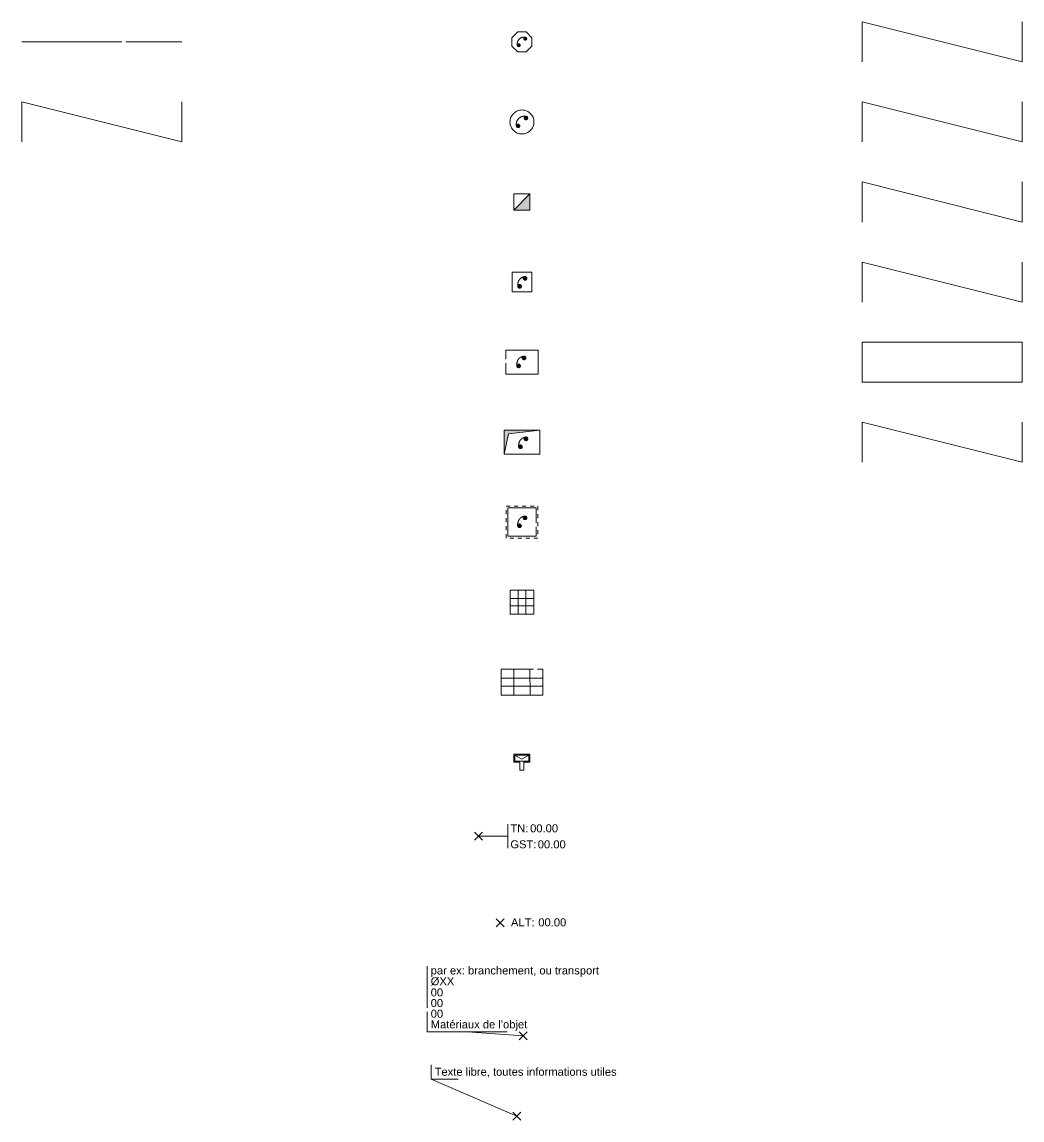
# Model space of a CAD drawing. Header units: metres. Extents: x 3068 to 3311, y 1718 to 1911.
# Drawn here: x 3193.55 to 3218.55, y 1822.62 to 1850.06 of the extents above; entities that cross this region are included whole.
import ezdxf
from ezdxf.enums import TextEntityAlignment as Align

# ---------------------------------------------------------------- set-up
doc = ezdxf.new("R2010")
doc.units = ezdxf.units.M
doc.header["$PDMODE"] = 3
doc.header["$PDSIZE"] = 0.1
for name, pattern in [('IL_0621', [2.5, 2.5, 0]), ('Socle_Continu', [2.5, 2.5, 0]), ('Socle_Discontinu', [0.075, 0.05, -0.025])]:
    doc.linetypes.add(name, pattern=pattern)
for name, color, linetype, lineweight in [('TELEC_SCI', 3, 'Socle_Continu', 13), ('TELEC_SCS', 3, 'Socle_Continu', 13), ('TELEC_SCT', 3, 'Socle_Continu', 13)]:
    doc.layers.add(name, color=color, linetype=linetype, lineweight=lineweight)
doc.styles.add('Reseaux', font='arial.ttf')
doc.styles.get("Standard").update_dxf_attribs({"font": 'arial.ttf'})
doc.linetypes.add('IL_0622', pattern='A,3.5,-0.254,["@",Standard,S=0.254,R=0,X=-0.15,Y=-0.127],-0.254', length=4.008)
doc.linetypes.add('IL_0661', pattern='A,3,-0.1,0.1,-0.1,0.1,-0.381,["|@|",Standard,S=0.254,R=0,X=-0.254,Y=-0.127],-0.381,0.1,-0.1,0.1,-0.1', length=4.562)
doc.linetypes.add('IL_0662', pattern='A,0.5,-0.25,0.5,-0.25,0.5,-0.25,["@",Standard,S=0.254,R=0,X=-0.2,Y=-0.127],-0.25,0.5,-0.25,0.5,-0.25,0.5', length=4.5)
doc.linetypes.add('IL_0663', pattern='A,3,-0.2,0.2,-0.381,["atr",Standard,S=0.254,R=0,X=-0.2,Y=-0.1],-0.381,0.2,-0.2', length=4.562)
doc.linetypes.add('IL_0664', pattern='A,3,-0.2,0.2,-0.508,["|atr|",Standard,S=0.254,R=0,X=-0.35,Y=-0.1],-0.508,0.2,-0.2', length=4.816)
doc.linetypes.add('IL_0665', pattern='A,0.2,0,["/",Standard,S=0.254,R=0,X=0,Y=0]', length=0.2)
doc.linetypes.add('IL_0666', pattern='A,4,-0.254,["| |",Standard,S=0.254,R=0,X=-0.127,Y=-0.1],-0.254', length=4.508)

# ---------------------------------------------------------------- blocks, each defined once
blk = doc.blocks.new('IP_0644')
at = {"layer": 'TELEC_SCS', "linetype": 'Socle_Continu'}
h = blk.add_hatch(color=256, dxfattribs=at)
edge = h.paths.add_edge_path()
edge.add_ellipse((0.321, 0.337), major_axis=(-0.0325, 0.0325), ratio=1, start_angle=-134.959, end_angle=45.041, ccw=False)
edge.add_ellipse((0.321, 0.337), major_axis=(0.0325, 0.0325), ratio=1, start_angle=135.041, end_angle=315.041, ccw=False)
h = blk.add_hatch(color=256, dxfattribs=at)
edge = h.paths.add_edge_path()
edge.add_ellipse((0.183, 0.138), major_axis=(0.0324, 0.0324), ratio=1, start_angle=-44.959, end_angle=135.041, ccw=False)
edge.add_ellipse((0.183, 0.138), major_axis=(0.0324, 0.0324), ratio=1, start_angle=135.041, end_angle=315.041, ccw=False)
at = {"layer": 'TELEC_SCS', "linetype": 'Socle_Continu', "flags": 128}
blk.add_lwpolyline([(0, 0.49), (0.489, 0.49), (0.49, 0), (0, 0)], close=True, dxfattribs=at)
at = {"layer": 'TELEC_SCS', "linetype": 'Socle_Continu'}
for points in [[(0.182, 0.306, 0.059478), (0.157, 0.262, 0.035459), (0.147, 0.233, 0.098491)], [(0.239, 0.356, 0.070816), (0.198, 0.325, 0.035655), (0.182, 0.306, 0.098491)], [(0.319, 0.383, 0.060394), (0.262, 0.367, 0.025244), (0.239, 0.356, 0.098491)], [(0.367, 0.337, 0.098311), (0.363, 0.354, 0.098491), (0.354, 0.369, 0.098491), (0.339, 0.379, 0.098491), (0.321, 0.383, 0.098491), (0.303, 0.379, 0.098491), (0.289, 0.369, 0.098491), (0.279, 0.354, 0.098491), (0.275, 0.337, 0.000179), (0.275, 0.337, 0.098491)], [(0.275, 0.337, 0.098311), (0.279, 0.319, 0.098491), (0.289, 0.304, 0.098491), (0.303, 0.294, 0.098491), (0.321, 0.291, 0.098491), (0.339, 0.294, 0.098491), (0.354, 0.304, 0.098491), (0.363, 0.319, 0.098491), (0.367, 0.337, 0.000179), (0.367, 0.337, 0.098491)], [(0.147, 0.233, 0.062521), (0.136, 0.143, 0.003745), (0.136, 0.138, 0.098491)], [(0.229, 0.138, 0.098311), (0.226, 0.155, 0.098491), (0.216, 0.17, 0.098491), (0.201, 0.18, 0.098491), (0.183, 0.184, 0.098491), (0.166, 0.18, 0.098491), (0.151, 0.17, 0.098491), (0.141, 0.155, 0.098491), (0.138, 0.138, 0.000179), (0.138, 0.138, 0.098491)], [(0.138, 0.138, 0.098311), (0.141, 0.12, 0.098491), (0.151, 0.105, 0.098491), (0.166, 0.095, 0.098491), (0.183, 0.092, 0.098491), (0.201, 0.095, 0.098491), (0.216, 0.105, 0.098491), (0.226, 0.12, 0.098491), (0.229, 0.138, 0.000179), (0.229, 0.138, 0.098491)]]:
    blk.add_lwpolyline(points, format="xyb", dxfattribs=at)
at = {"layer": 'TELEC_SCS', "linetype": 'Socle_Continu', "flags": 9}
for tag, p in [('ID', (0.969, 0.878)), ('NATURE', (0.969, 0.557)), ('FAMILLE', (0.969, 0.236)), ('CALQUE', (0.969, -0.086)), ('PCRS', (0.969, -0.407))]:
    blk.add_attdef(tag, p, '', height=0.2, dxfattribs=at)
blk = doc.blocks.new('IP_0643')
at = {"layer": 'TELEC_SCS', "linetype": 'Socle_Continu'}
blk.add_hatch(color=256, dxfattribs=at).paths.add_polyline_path([(0.2, 0.2), (0.2, -0.2), (-0.2, -0.2)])
at = {"layer": 'TELEC_SCS', "linetype": 'Socle_Continu', "flags": 128}
blk.add_lwpolyline([(0.2, 0.2), (0.2, -0.2), (-0.2, -0.2)], dxfattribs=at)
blk.add_lwpolyline([(0.2, 0.2), (-0.2, 0.2), (-0.2, -0.2)], close=True, dxfattribs=at)
at = {"layer": 'TELEC_SCS', "linetype": 'Socle_Continu', "flags": 9}
for tag, p in [('ID', (0.795, 0.585)), ('NATURE', (0.795, 0.264)), ('FAMILLE', (0.795, -0.058)), ('CALQUE', (0.795, -0.379)), ('PCRS', (0.795, -0.7))]:
    blk.add_attdef(tag, p, '', height=0.2, dxfattribs=at)
blk = doc.blocks.new('IP_0641')
at = {"layer": 'TELEC_SCS', "linetype": 'Socle_Continu'}
h = blk.add_hatch(color=256, dxfattribs=at)
edge = h.paths.add_edge_path()
edge.add_ellipse((0.09, 0.082), major_axis=(0.0254, 0.0254), ratio=1, start_angle=269.1533, end_angle=449.1533, ccw=False)
edge.add_ellipse((0.09, 0.082), major_axis=(0.0254, 0.0254), ratio=1, start_angle=89.1533, end_angle=269.1533, ccw=False)
h = blk.add_hatch(color=256, dxfattribs=at)
edge = h.paths.add_edge_path()
edge.add_ellipse((-0.074, -0.082), major_axis=(0.0254, 0.0254), ratio=1, start_angle=269.0978, end_angle=449.0978, ccw=False)
edge.add_ellipse((-0.074, -0.082), major_axis=(0.0254, 0.0254), ratio=1, start_angle=89.0978, end_angle=269.0978, ccw=False)
at = {"layer": 'TELEC_SCS', "linetype": 'Socle_Continu', "flags": 128}
blk.add_lwpolyline([(0.109, -0.25), (0.257, -0.102), (0.257, 0.102), (0.109, 0.25), (-0.094, 0.25), (-0.243, 0.102), (-0.243, -0.102), (-0.094, -0.25)], close=True, dxfattribs=at)
at = {"layer": 'TELEC_SCS', "linetype": 'Socle_Continu'}
for points in [[(0.09, 0.118, 0.04668), (0.058, 0.121, 0.098491), (-0.007, 0.108, 0.098491), (-0.063, 0.071, 0.098491), (-0.1, 0.015, 0.098491), (-0.113, -0.05, 0.04668), (-0.11, -0.082, 0.098491)], [(0.065, 0.108, 0.003694), (0.065, 0.107, 0.098491), (0.057, 0.096, 0.098491), (0.054, 0.082, 0.098491), (0.057, 0.068, 0.098491), (0.065, 0.057, 0.098491), (0.076, 0.049, 0.098491), (0.09, 0.046, 0.098491), (0.104, 0.049, 0.094763), (0.115, 0.056, 0.098491)], [(0.115, 0.056, 0.003694), (0.115, 0.057, 0.098491), (0.123, 0.068, 0.098491), (0.126, 0.082, 0.098491), (0.123, 0.096, 0.098491), (0.115, 0.107, 0.098491), (0.104, 0.115, 0.098491), (0.09, 0.118, 0.098491), (0.076, 0.115, 0.094763), (0.065, 0.108, 0.098491)], [(-0.099, -0.056, 0.003937), (-0.1, -0.057, 0.098491), (-0.107, -0.068, 0.098491), (-0.11, -0.082, 0.098491), (-0.107, -0.096, 0.098491), (-0.1, -0.107, 0.098491), (-0.088, -0.115, 0.098491), (-0.074, -0.118, 0.098491), (-0.06, -0.115, 0.094518), (-0.049, -0.108, 0.098491)], [(-0.049, -0.108, 0.003937), (-0.049, -0.107, 0.098491), (-0.041, -0.096, 0.098491), (-0.038, -0.082, 0.098491), (-0.041, -0.068, 0.098491), (-0.049, -0.057, 0.098491), (-0.06, -0.049, 0.098491), (-0.074, -0.046, 0.098491), (-0.088, -0.049, 0.094518), (-0.099, -0.056, 0.098491)]]:
    blk.add_lwpolyline(points, format="xyb", dxfattribs=at)
at = {"layer": 'TELEC_SCS', "linetype": 'Socle_Continu', "flags": 9}
for tag, p in [('ID', (0.795, 0.57)), ('NATURE', (0.795, 0.248)), ('FAMILLE', (0.795, -0.073)), ('CALQUE', (0.795, -0.394)), ('PCRS', (0.795, -0.715))]:
    blk.add_attdef(tag, p, '', height=0.2, dxfattribs=at)
blk = doc.blocks.new('IP_0642')
at = {"layer": 'TELEC_SCS', "linetype": 'Socle_Continu'}
h = blk.add_hatch(color=256, dxfattribs=at)
edge = h.paths.add_edge_path()
edge.add_ellipse((0.099, 0.098), major_axis=(-0.0305, 0.0305), ratio=1, start_angle=179.1533, end_angle=359.1533, ccw=False)
edge.add_ellipse((0.099, 0.098), major_axis=(-0.0305, 0.0305), ratio=1, start_angle=-0.8467, end_angle=179.1533, ccw=False)
h = blk.add_hatch(color=256, dxfattribs=at)
edge = h.paths.add_edge_path()
edge.add_ellipse((-0.097, -0.098), major_axis=(-0.0305, 0.0305), ratio=1, start_angle=179.0978, end_angle=359.0978, ccw=False)
edge.add_ellipse((-0.097, -0.098), major_axis=(0.0305, 0.0305), ratio=1, start_angle=89.0978, end_angle=269.0978, ccw=False)
for points in [[(0.099, 0.142, 0.04668), (0.061, 0.145, 0.098491), (-0.017, 0.129, 0.098491), (-0.084, 0.085, 0.098491), (-0.129, 0.018, 0.098491), (-0.144, -0.06, 0.04668), (-0.141, -0.098, 0.098491)], [(0.069, 0.129, 0.003694), (0.069, 0.129, 0.098491), (0.06, 0.115, 0.098491), (0.056, 0.098, 0.098491), (0.06, 0.082, 0.098491), (0.069, 0.068, 0.098491), (0.083, 0.059, 0.098491), (0.099, 0.055, 0.098491), (0.116, 0.059, 0.094763), (0.129, 0.068, 0.098491)], [(0.129, 0.068, 0.003694), (0.13, 0.068, 0.098491), (0.139, 0.082, 0.098491), (0.142, 0.098, 0.098491), (0.139, 0.115, 0.098491), (0.13, 0.129, 0.098491), (0.116, 0.138, 0.098491), (0.099, 0.142, 0.098491), (0.083, 0.138, 0.094763), (0.069, 0.129, 0.098491)], [(-0.127, -0.068, 0.003937), (-0.128, -0.068, 0.098491), (-0.137, -0.082, 0.098491), (-0.141, -0.098, 0.098491), (-0.137, -0.115, 0.098491), (-0.128, -0.129, 0.098491), (-0.114, -0.138, 0.098491), (-0.097, -0.142, 0.098491), (-0.081, -0.138, 0.094518), (-0.068, -0.129, 0.098491)]]:
    blk.add_lwpolyline(points, format="xyb", dxfattribs=at)
blk.add_lwpolyline([(-0.128, -0.068, 0.098491), (-0.137, -0.082, 0.098491), (-0.141, -0.098, 0.098491), (-0.137, -0.115, 0.098491), (-0.128, -0.129, 0.098491), (-0.114, -0.138, 0.098491), (-0.097, -0.142, 0.098491), (-0.081, -0.138, 0.098491), (-0.067, -0.129, 0.098491), (-0.058, -0.115, 0.098491), (-0.054, -0.098, 0.098491), (-0.058, -0.082, 0.098491), (-0.067, -0.068, 0.098491), (-0.081, -0.059, 0.098491), (-0.097, -0.055, 0.098491), (-0.114, -0.059, 0.098491)], format="xyb", close=True, dxfattribs=at)
blk.add_circle((0, 0), 0.3, dxfattribs=at)
at = {"layer": 'TELEC_SCS', "linetype": 'Socle_Continu', "flags": 9}
for tag, p in [('ID', (0.745, 0.611)), ('NATURE', (0.745, 0.29)), ('FAMILLE', (0.745, -0.031)), ('CALQUE', (0.745, -0.352)), ('PCRS', (0.745, -0.674))]:
    blk.add_attdef(tag, p, '', height=0.2, dxfattribs=at)
blk = doc.blocks.new('IP_0645')
at = {"layer": 'TELEC_SCS', "linetype": 'Socle_Continu'}
h = blk.add_hatch(color=256, dxfattribs=at)
edge = h.paths.add_edge_path()
edge.add_ellipse((0.458, 0.403), major_axis=(-0.0325, 0.0325), ratio=1, start_angle=-134.959, end_angle=45.041, ccw=False)
edge.add_ellipse((0.458, 0.403), major_axis=(0.0325, 0.0325), ratio=1, start_angle=135.041, end_angle=315.041, ccw=False)
h = blk.add_hatch(color=256, dxfattribs=at)
edge = h.paths.add_edge_path()
edge.add_ellipse((0.32, 0.204), major_axis=(0.0324, 0.0324), ratio=1, start_angle=-44.959, end_angle=135.041, ccw=False)
edge.add_ellipse((0.32, 0.204), major_axis=(0.0324, 0.0324), ratio=1, start_angle=135.041, end_angle=315.041, ccw=False)
at = {"layer": 'TELEC_SCS', "linetype": 'Socle_Continu', "flags": 128}
blk.add_lwpolyline([(0, 0.6), (0.812, 0.6), (0.812, 0), (0, 0)], close=True, dxfattribs=at)
at = {"layer": 'TELEC_SCS', "linetype": 'Socle_Continu'}
for points in [[(0.284, 0.3, 0.062521), (0.273, 0.21, 0.003745), (0.273, 0.204, 0.098491)], [(0.318, 0.373, 0.059478), (0.294, 0.329, 0.035459), (0.284, 0.3, 0.098491)], [(0.376, 0.422, 0.070816), (0.335, 0.392, 0.035655), (0.318, 0.373, 0.098491)], [(0.456, 0.449, 0.060394), (0.398, 0.433, 0.025244), (0.376, 0.422, 0.098491)], [(0.504, 0.403, 0.098311), (0.5, 0.421, 0.098491), (0.49, 0.436, 0.098491), (0.475, 0.446, 0.098491), (0.458, 0.449, 0.098491), (0.44, 0.446, 0.098491), (0.425, 0.436, 0.098491), (0.415, 0.421, 0.098491), (0.412, 0.403, 0.000179), (0.412, 0.403, 0.098491)], [(0.412, 0.403, 0.098311), (0.415, 0.386, 0.098491), (0.425, 0.371, 0.098491), (0.44, 0.361, 0.098491), (0.458, 0.357, 0.098491), (0.475, 0.361, 0.098491), (0.49, 0.371, 0.098491), (0.5, 0.386, 0.098491), (0.504, 0.403, 0.000179), (0.504, 0.403, 0.098491)], [(0.366, 0.204, 0.098311), (0.363, 0.222, 0.098491), (0.353, 0.237, 0.098491), (0.338, 0.247, 0.098491), (0.32, 0.25, 0.098491), (0.303, 0.247, 0.098491), (0.288, 0.237, 0.098491), (0.278, 0.222, 0.098491), (0.274, 0.204, 0.000179), (0.274, 0.204, 0.098491)], [(0.274, 0.204, 0.098311), (0.278, 0.187, 0.098491), (0.288, 0.172, 0.098491), (0.303, 0.162, 0.098491), (0.32, 0.159, 0.098491), (0.338, 0.162, 0.098491), (0.353, 0.172, 0.098491), (0.363, 0.187, 0.098491), (0.366, 0.204, 0.000179), (0.366, 0.204, 0.098491)]]:
    blk.add_lwpolyline(points, format="xyb", dxfattribs=at)
at = {"layer": 'TELEC_SCS', "linetype": 'Socle_Continu', "flags": 9}
for tag, p in [('ID', (1.139, 0.951)), ('NATURE', (1.139, 0.63)), ('FAMILLE', (1.139, 0.309)), ('CALQUE', (1.139, -0.012)), ('PCRS', (1.139, -0.334))]:
    blk.add_attdef(tag, p, '', height=0.2, dxfattribs=at)
blk = doc.blocks.new('IP_0646')
at = {"layer": 'TELEC_SCS', "linetype": 'Socle_Continu'}
blk.add_hatch(color=256, dxfattribs=at).paths.add_polyline_path([(0, 0), (0, 0.6), (0.895, 0.6), (0.112, 0.505)])
h = blk.add_hatch(color=256, dxfattribs=at)
edge = h.paths.add_edge_path()
edge.add_ellipse((0.546, 0.381), major_axis=(-0.0325, 0.0325), ratio=1, start_angle=-134.959, end_angle=45.041, ccw=False)
edge.add_ellipse((0.546, 0.381), major_axis=(0.0325, 0.0325), ratio=1, start_angle=135.041, end_angle=315.041, ccw=False)
h = blk.add_hatch(color=256, dxfattribs=at)
edge = h.paths.add_edge_path()
edge.add_ellipse((0.409, 0.182), major_axis=(0.0324, 0.0324), ratio=1, start_angle=-44.959, end_angle=135.041, ccw=False)
edge.add_ellipse((0.409, 0.182), major_axis=(0.0324, 0.0324), ratio=1, start_angle=135.041, end_angle=315.041, ccw=False)
at = {"layer": 'TELEC_SCS', "linetype": 'Socle_Continu', "flags": 128}
blk.add_lwpolyline([(0, 0.6), (0.895, 0.6), (0.895, 0), (0, 0)], close=True, dxfattribs=at)
at = {"layer": 'TELEC_SCS', "linetype": 'Socle_Continu'}
blk.add_lwpolyline([(0, 0), (0, 0.6), (0.895, 0.6), (0.112, 0.505)], close=True, dxfattribs=at)
for points in [[(0.373, 0.277, 0.062521), (0.361, 0.187, 0.003745), (0.361, 0.182, 0.098491)], [(0.407, 0.35, 0.059478), (0.382, 0.306, 0.035459), (0.373, 0.277, 0.098491)], [(0.464, 0.4, 0.070816), (0.424, 0.37, 0.035655), (0.407, 0.35, 0.098491)], [(0.545, 0.427, 0.060394), (0.487, 0.411, 0.025244), (0.464, 0.4, 0.098491)], [(0.592, 0.381, 0.098311), (0.589, 0.398, 0.098491), (0.579, 0.413, 0.098491), (0.564, 0.423, 0.098491), (0.546, 0.427, 0.098491), (0.529, 0.423, 0.098491), (0.514, 0.413, 0.098491), (0.504, 0.398, 0.098491), (0.501, 0.381, 0.000179), (0.501, 0.381, 0.098491)], [(0.501, 0.381, 0.098311), (0.504, 0.363, 0.098491), (0.514, 0.348, 0.098491), (0.529, 0.338, 0.098491), (0.546, 0.335, 0.098491), (0.564, 0.338, 0.098491), (0.579, 0.348, 0.098491), (0.589, 0.363, 0.098491), (0.592, 0.381, 0.000179), (0.592, 0.381, 0.098491)], [(0.455, 0.182, 0.098311), (0.451, 0.199, 0.098491), (0.441, 0.214, 0.098491), (0.426, 0.224, 0.098491), (0.409, 0.228, 0.098491), (0.391, 0.224, 0.098491), (0.376, 0.214, 0.098491), (0.366, 0.199, 0.098491), (0.363, 0.182, 0.000179), (0.363, 0.182, 0.098491)], [(0.363, 0.182, 0.098311), (0.366, 0.164, 0.098491), (0.376, 0.149, 0.098491), (0.391, 0.14, 0.098491), (0.409, 0.136, 0.098491), (0.426, 0.14, 0.098491), (0.441, 0.149, 0.098491), (0.451, 0.164, 0.098491), (0.455, 0.182, 0.000179), (0.455, 0.182, 0.098491)]]:
    blk.add_lwpolyline(points, format="xyb", dxfattribs=at)
at = {"layer": 'TELEC_SCS', "linetype": 'Socle_Continu', "flags": 9}
for tag, p in [('ID', (1.216, 0.933)), ('NATURE', (1.216, 0.612)), ('FAMILLE', (1.216, 0.291)), ('CALQUE', (1.216, -0.031)), ('PCRS', (1.216, -0.352))]:
    blk.add_attdef(tag, p, '', height=0.2, dxfattribs=at)
blk = doc.blocks.new('*U318')
at = {"layer": 'TELEC_SCI', "linetype": 'Socle_Continu'}
blk.add_line((0.733, 0), (0, 0), dxfattribs=at)
at = {"layer": 'TELEC_SCI', "linetype": 'Socle_Continu', "flags": 128}
blk.add_lwpolyline([(0.733, -0.3), (0.733, 0.3)], dxfattribs=at)
at = {"layer": 'TELEC_SCI', "linetype": 'Socle_Continu'}
blk.add_point((0, 0), dxfattribs=at)
at = {"layer": 'TELEC_SCI', "linetype": 'Socle_Continu', "char_height": 0.2, "attachment_point": 4}
for s, insert in [('TN:', (0.793, 0.2)), ('GST:', (0.793, -0.201))]:
    blk.add_mtext_dynamic_manual_height_columns(s, width=0.46273, gutter_width=1, heights=[0], dxfattribs=dict(at, insert=insert))
at = {"layer": 'TELEC_SCI', "linetype": 'Socle_Continu'}
for tag, p in [('TN', (1.286, 0.2)), ('GST', (1.477, -0.201))]:
    blk.add_attdef(tag, text='', height=0.2, dxfattribs=at).set_placement(p, align=Align.MIDDLE_LEFT)
at = {"layer": 'TELEC_SCI', "linetype": 'Socle_Continu', "style": 'Reseaux', "flags": 9}
for tag, p in [('ID', (2.428, 0.07)), ('NATURE', (2.428, -0.251))]:
    blk.add_attdef(tag, p, '', height=0.2, dxfattribs=at)
at = {"layer": 'TELEC_SCI', "linetype": 'Socle_Continu', "flags": 9}
for tag, p in [('FAMILLE', (2.428, -0.573)), ('CALQUE', (2.428, -0.894))]:
    blk.add_attdef(tag, p, '', height=0.2, dxfattribs=at)
blk = doc.blocks.new('*U264')
at = {"layer": 'TELEC_SCI', "linetype": 'Socle_Continu'}
blk.add_line((-1.398, 0.101), (0, 0), dxfattribs=at)
at = {"layer": 'TELEC_SCI', "linetype": 'Socle_Continu', "flags": 128}
blk.add_lwpolyline([(-0.398, 0.101), (-2.398, 0.101), (-2.398, 1.74)], dxfattribs=at)
at = {"layer": 'TELEC_SCI', "linetype": 'Socle_Continu'}
blk.add_point((0, 0), dxfattribs=at)
for tag, p in [('TYPE', (-2.31, 1.535)), ('DIAM', (-2.31, 1.264)), ('NBR', (-2.31, 0.986)), ('LARG', (-2.31, 0.72)), ('HAUT', (-2.31, 0.454)), ('MATER', (-2.31, 0.188))]:
    blk.add_attdef(tag, p, '', height=0.2, dxfattribs=at)
at = {"layer": 'TELEC_SCI', "linetype": 'Socle_Continu', "flags": 9}
for tag, p in [('ID', (2.47, 1.418)), ('NATURE', (2.47, 1.097)), ('FAMILLE', (2.47, 0.776)), ('CALQUE', (2.47, 0.454))]:
    blk.add_attdef(tag, p, '', height=0.2, dxfattribs=at)
blk = doc.blocks.new('*U266')
at = {"layer": 'TELEC_SCI', "linetype": 'Socle_Continu'}
blk.add_line((-2.143, 0.919), (0, 0), dxfattribs=at)
at = {"layer": 'TELEC_SCI', "linetype": 'Socle_Continu', "flags": 128}
blk.add_lwpolyline([(-1.47, 0.919), (-2.143, 0.919), (-2.143, 1.276)], dxfattribs=at)
at = {"layer": 'TELEC_SCI', "linetype": 'Socle_Continu'}
blk.add_point((0, 0), dxfattribs=at)
blk.add_attdef('TXT', (-2.055, 1.007), '', height=0.2, dxfattribs=at)
at = {"layer": 'TELEC_SCI', "linetype": 'Socle_Continu', "flags": 9}
for tag, p in [('ID', (1.967, 0.144)), ('NATURE', (1.967, -0.177)), ('FAMILLE', (1.967, -0.499)), ('CALQUE', (1.967, -0.82)), ('PCRS', (1.967, -1.141))]:
    blk.add_attdef(tag, p, '', height=0.2, dxfattribs=at)
blk = doc.blocks.new('IP_0652')
at = {"layer": 'TELEC_SCI', "linetype": 'Socle_Continu'}
blk.add_point((0, 0), dxfattribs=at)
at = {"layer": 'TELEC_SCI', "linetype": 'Socle_Continu', "insert": (0.268, 0.01), "char_height": 0.2, "attachment_point": 4}
blk.add_mtext_dynamic_manual_height_columns('ALT:', width=0.46273, gutter_width=1, heights=[0], dxfattribs=at)
at = {"layer": 'TELEC_SCI', "linetype": 'Socle_Continu', "style": 'Reseaux', "flags": 9}
for tag, p in [('ID', (1.788, 0.096)), ('NATURE', (1.788, -0.225))]:
    blk.add_attdef(tag, p, '', height=0.2, dxfattribs=at)
at = {"layer": 'TELEC_SCI', "linetype": 'Socle_Continu'}
blk.add_attdef('ALT', text='', height=0.2, dxfattribs=at).set_placement((0.952, 0.01), align=Align.MIDDLE_LEFT)
at = {"layer": 'TELEC_SCI', "linetype": 'Socle_Continu', "flags": 9}
for tag, p in [('FAMILLE', (1.788, -0.546)), ('CALQUE', (1.788, -0.867)), ('TYPE', (1.795, -1.176))]:
    blk.add_attdef(tag, p, '', height=0.2, dxfattribs=at)
blk = doc.blocks.new('IP_0647')
at = {"layer": 'TELEC_SCS', "linetype": 'Socle_Continu'}
h = blk.add_hatch(color=256, dxfattribs=at)
edge = h.paths.add_edge_path()
edge.add_ellipse((0.474, 0.505), major_axis=(-0.0325, 0.0325), ratio=1, start_angle=-134.959, end_angle=45.041, ccw=False)
edge.add_ellipse((0.474, 0.505), major_axis=(0.0325, 0.0325), ratio=1, start_angle=135.041, end_angle=315.041, ccw=False)
h = blk.add_hatch(color=256, dxfattribs=at)
edge = h.paths.add_edge_path()
edge.add_ellipse((0.336, 0.306), major_axis=(0.0324, 0.0324), ratio=1, start_angle=-44.959, end_angle=135.041, ccw=False)
edge.add_ellipse((0.336, 0.306), major_axis=(0.0324, 0.0324), ratio=1, start_angle=135.041, end_angle=315.041, ccw=False)
at = {"layer": 'TELEC_SCS', "linetype": 'Socle_Discontinu'}
blk.add_lwpolyline([(0, 0.796), (0.796, 0.796), (0.796, 0), (0, 0)], close=True, dxfattribs=at)
at = {"layer": 'TELEC_SCS', "linetype": 'Socle_Continu', "flags": 128}
blk.add_lwpolyline([(0.752, 0.044), (0.044, 0.044), (0.044, 0.752), (0.752, 0.752)], close=True, dxfattribs=at)
at = {"layer": 'TELEC_SCS', "linetype": 'Socle_Continu'}
for points in [[(0.472, 0.55, 0.060394), (0.414, 0.534, 0.025244), (0.391, 0.524, 0.098491)], [(0.519, 0.505, 0.098311), (0.516, 0.522, 0.098491), (0.506, 0.537, 0.098491), (0.491, 0.547, 0.098491), (0.474, 0.55, 0.098491), (0.456, 0.547, 0.098491), (0.441, 0.537, 0.098491), (0.431, 0.522, 0.098491), (0.428, 0.505, 0.000179), (0.428, 0.505, 0.098491)], [(0.3, 0.401, 0.062521), (0.289, 0.311, 0.003745), (0.289, 0.306, 0.098491)], [(0.382, 0.306, 0.098311), (0.378, 0.323, 0.098491), (0.368, 0.338, 0.098491), (0.354, 0.348, 0.098491), (0.336, 0.351, 0.098491), (0.318, 0.348, 0.098491), (0.304, 0.338, 0.098491), (0.294, 0.323, 0.098491), (0.29, 0.306, 0.000179), (0.29, 0.306, 0.098491)], [(0.29, 0.306, 0.098311), (0.294, 0.288, 0.098491), (0.304, 0.273, 0.098491), (0.318, 0.263, 0.098491), (0.336, 0.26, 0.098491), (0.354, 0.263, 0.098491), (0.368, 0.273, 0.098491), (0.378, 0.288, 0.098491), (0.382, 0.306, 0.000179), (0.382, 0.306, 0.098491)], [(0.334, 0.474, 0.059478), (0.309, 0.43, 0.035459), (0.3, 0.401, 0.098491)], [(0.391, 0.524, 0.070816), (0.351, 0.493, 0.035655), (0.334, 0.474, 0.098491)], [(0.428, 0.505, 0.098311), (0.431, 0.487, 0.098491), (0.441, 0.472, 0.098491), (0.456, 0.462, 0.098491), (0.474, 0.459, 0.098491), (0.491, 0.462, 0.098491), (0.506, 0.472, 0.098491), (0.516, 0.487, 0.098491), (0.519, 0.505, 0.000179), (0.519, 0.505, 0.098491)]]:
    blk.add_lwpolyline(points, format="xyb", dxfattribs=at)
at = {"layer": 'TELEC_SCS', "linetype": 'Socle_Continu', "flags": 9}
for tag, p in [('ID', (1.171, 1.022)), ('NATURE', (1.171, 0.701)), ('FAMILLE', (1.171, 0.38)), ('CALQUE', (1.171, 0.058)), ('PCRS', (1.171, -0.263))]:
    blk.add_attdef(tag, p, '', height=0.2, dxfattribs=at)
blk = doc.blocks.new('IP_0648')
at = {"layer": 'TELEC_SCS', "linetype": 'Socle_Continu'}
for p, q in [((0.204, 0.594), (0.204, 0)), ((0.39, 0), (0.389, 0.594)), ((0.593, 0.39), (0, 0.39)), ((0, 0.204), (0.593, 0.205))]:
    blk.add_line(p, q, dxfattribs=at)
at = {"layer": 'TELEC_SCS', "linetype": 'Socle_Continu', "flags": 128}
blk.add_lwpolyline([(0.594, 0), (0, 0), (0, 0.594), (0.593, 0.594)], close=True, dxfattribs=at)
at = {"layer": 'TELEC_SCS', "linetype": 'Socle_Continu', "flags": 9}
for tag, p in [('ID', (1.022, 0.959)), ('NATURE', (1.022, 0.638)), ('FAMILLE', (1.022, 0.317)), ('CALQUE', (1.022, -0.005)), ('PCRS', (1.022, -0.326))]:
    blk.add_attdef(tag, p, '', height=0.2, dxfattribs=at)
blk = doc.blocks.new('IP_0649')
at = {"layer": 'TELEC_SCS', "linetype": 'Socle_Continu'}
for p, q in [((0.321, 0.645), (0.322, 0)), ((0.723, 0.001), (0.722, 0.645)), ((1.044, 0.424), (0, 0.423)), ((0, 0.222), (1.044, 0.222))]:
    blk.add_line(p, q, dxfattribs=at)
at = {"layer": 'TELEC_SCS', "linetype": 'Socle_Continu', "flags": 128}
blk.add_lwpolyline([(1.044, 0.001), (0, 0), (-0.001, 0.644), (1.044, 0.645)], close=True, dxfattribs=at)
at = {"layer": 'TELEC_SCS', "linetype": 'Socle_Continu', "flags": 9}
for tag, p in [('ID', (1.456, 0.967)), ('NATURE', (1.456, 0.645)), ('FAMILLE', (1.456, 0.324)), ('CALQUE', (1.456, 0.003)), ('PCRS', (1.456, -0.319))]:
    blk.add_attdef(tag, p, '', height=0.2, dxfattribs=at)
blk = doc.blocks.new('IP_0650')
at = {"layer": 'TELEC_SCS', "linetype": 'Socle_Continu'}
for p, q in [((-0.175, 0.175), (0, 0.075)), ((0, 0.075), (0.175, 0.175))]:
    blk.add_line(p, q, dxfattribs=at)
at = {"layer": 'TELEC_SCS', "linetype": 'Socle_Continu', "flags": 128}
for points in [[(0.2, 0), (0.05, 0), (0.05, -0.2), (-0.05, -0.2), (-0.05, 0), (-0.2, 0), (-0.2, 0.2), (0.2, 0.2)], [(-0.175, 0.025), (-0.175, 0.175), (0.175, 0.175), (0.175, 0.025)]]:
    blk.add_lwpolyline(points, close=True, dxfattribs=at)
at = {"layer": 'TELEC_SCS', "linetype": 'Socle_Continu', "flags": 9}
for tag, p in [('ID', (0.728, 0.613)), ('NATURE', (0.728, 0.292)), ('FAMILLE', (0.728, -0.03)), ('CALQUE', (0.728, -0.351)), ('PCRS', (0.728, -0.672))]:
    blk.add_attdef(tag, p, '', height=0.2, dxfattribs=at)

msp = doc.modelspace()

# ---------------------------------------------------------------- linework, layer by layer
at = {"layer": 'TELEC_SCS', "linetype": 'IL_0621', "flags": 128}
msp.add_lwpolyline([(3193.549, 1849.56), (3197.549, 1849.56)], dxfattribs=at)
at = {"layer": 'TELEC_SCS', "linetype": 'IL_0622', "flags": 128}
msp.add_lwpolyline([(3193.549, 1847.06), (3193.549, 1848.06), (3197.549, 1847.06), (3197.549, 1848.06)], dxfattribs=at)
at = {"layer": 'TELEC_SCT', "linetype": 'IL_0661', "flags": 128}
msp.add_lwpolyline([(3214.549, 1849.06), (3214.549, 1850.06), (3218.549, 1849.06), (3218.549, 1850.06)], dxfattribs=at)
at = {"layer": 'TELEC_SCT', "linetype": 'IL_0662', "flags": 128}
msp.add_lwpolyline([(3214.549, 1847.06), (3214.549, 1848.06), (3218.549, 1847.06), (3218.549, 1848.06)], dxfattribs=at)
at = {"layer": 'TELEC_SCT', "linetype": 'IL_0663', "flags": 128}
msp.add_lwpolyline([(3214.549, 1845.06), (3214.549, 1846.06), (3218.549, 1845.06), (3218.549, 1846.06)], dxfattribs=at)
at = {"layer": 'TELEC_SCT', "linetype": 'IL_0664', "flags": 128}
msp.add_lwpolyline([(3214.549, 1843.06), (3214.549, 1844.06), (3218.549, 1843.06), (3218.549, 1844.06)], dxfattribs=at)
at = {"layer": 'TELEC_SCT', "linetype": 'IL_0665'}
msp.add_lwpolyline([(3214.549, 1842.06), (3218.549, 1842.06), (3218.549, 1841.06), (3214.549, 1841.06)], close=True, dxfattribs=at)
at = {"layer": 'TELEC_SCT', "linetype": 'IL_0666', "flags": 128}
msp.add_lwpolyline([(3214.549, 1839.06), (3214.549, 1840.06), (3218.549, 1839.06), (3218.549, 1840.06)], dxfattribs=at)

# ---------------------------------------------------------------- block references
at = {"layer": 'TELEC_SCI', "linetype": 'Socle_Continu'}
for name, p, values in [('*U318', (3204.966, 1829.707), {'TN': '00.00', 'GST': '00.00'}), ('IP_0652', (3205.505, 1827.547), {'ALT': '00.00'}), ('*U264', (3206.077, 1824.72), {'TYPE': 'par ex: branchement, ou transport', 'DIAM': 'ØXX', 'NBR': '00', 'LARG': '00', 'HAUT': '00', 'MATER': "Matériaux de l'objet"}), ('*U266', (3205.92, 1822.716), {'TXT': 'Texte libre, toutes informations utiles'})]:
    msp.add_blockref(name, p, dxfattribs=at).add_auto_attribs(values)
at = {"layer": 'TELEC_SCS', "linetype": 'Socle_Continu'}
for name, p in [('IP_0641', (3206.042, 1849.56)), ('IP_0642', (3206.049, 1847.56)), ('IP_0643', (3206.049, 1845.56)), ('IP_0644', (3205.805, 1843.315)), ('IP_0645', (3205.643, 1841.26)), ('IP_0646', (3205.602, 1839.26)), ('IP_0647', (3205.651, 1837.162)), ('IP_0648', (3205.753, 1835.263)), ('IP_0649', (3205.527, 1833.237)), ('IP_0650', (3206.049, 1831.56))]:
    msp.add_blockref(name, p, dxfattribs=at)

doc.saveas('drawing.dxf')
